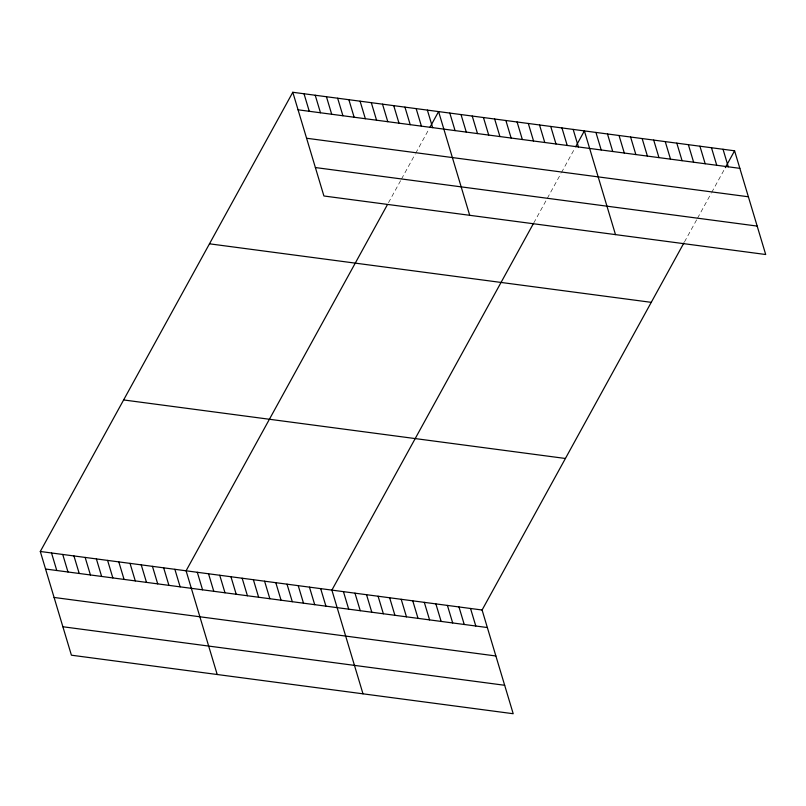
<?xml version="1.0" encoding="UTF-8"?>
<svg xmlns="http://www.w3.org/2000/svg" width="806" height="806" viewBox="0 0 806 806"><rect width="100%" height="100%" fill="white"/><g stroke="black" fill="none" stroke-linecap="round" stroke-linejoin="round"><path stroke-width="0.6" stroke-dasharray="4.03 3.02" d="M388.482 202.709L401.005 179.929M401.549 178.942L415.171 154.178M415.715 153.19L428.782 129.413M533.733 223.01L546.8 199.243M547.345 198.256L560.956 173.492M561.5 172.504L574.577 148.727M684.475 241.921L697.009 219.141M697.553 218.154L711.164 193.39M711.708 192.402L724.785 168.635"/><path stroke-width="1.21" d="M683.931 242.918L482.089 610.011L513.2 713.723L71.412 655.197L40.3 551.485L292.8 92.277L734.588 150.803L765.7 254.515L323.911 195.989L292.8 92.277M387.394 204.694L186.085 570.799L217.207 674.511M429.87 127.439L438.585 111.591L469.707 215.303M533.179 224.008L331.881 590.113L362.992 693.825M575.665 146.752L584.38 130.904L615.492 234.617M725.329 167.638L734.588 150.803M298.059 109.807L739.848 168.343M306.592 138.249L748.381 196.775M315.378 167.547L757.166 226.083M209.469 243.815L651.258 302.341M123.62 399.947L565.409 458.473M40.3 551.485L482.089 610.011M45.559 569.016L487.348 627.542M54.093 597.458L495.881 655.983M62.888 626.756L504.667 685.281M723.032 149.271L728.292 166.812M711.476 147.74L716.736 165.28M699.92 146.208L705.179 163.749M688.364 144.677L693.623 162.218M676.808 143.146L682.077 160.686M665.252 141.614L670.521 159.155M653.706 140.083L658.965 157.623M642.15 138.561L647.409 156.092M630.594 137.03L635.853 154.561M619.038 135.499L624.297 153.029M607.482 133.967L612.741 151.498M595.926 132.436L601.195 149.966M573.167 129.413L578.426 146.954M561.943 127.932L567.212 145.463M550.73 126.441L555.989 143.982M539.516 124.96L544.775 142.501M528.303 123.479L533.562 141.01M517.089 121.988L522.348 139.529M505.876 120.507L511.135 138.038M494.662 119.016L499.922 136.557M483.449 117.535L488.708 135.065M472.235 116.044L477.495 133.584M461.012 114.563L466.281 132.093M449.798 113.072L455.068 130.612M427.371 110.1L432.631 127.64M416.158 108.619L421.417 126.149M404.944 107.127L410.204 124.668M393.731 105.646L398.99 123.187M382.518 104.165L387.777 121.696M371.304 102.674L376.563 120.215M360.08 101.193L365.35 118.724M348.867 99.702L354.136 117.243M337.654 98.221L342.913 115.752M326.44 96.73L331.699 114.271M470.533 608.48L475.792 626.01M315.227 95.249L320.486 112.78M458.977 606.948L464.236 624.479M304.013 93.758L309.272 111.299M447.421 605.417L452.68 622.947M435.865 603.885L441.134 621.426M424.309 602.354L429.578 619.895M412.763 600.823L418.022 618.363M401.207 599.291L406.466 616.832M389.651 597.76L394.91 615.3M378.095 596.228L383.354 613.769M366.539 594.697L371.798 612.238M354.983 593.166L360.252 610.706M343.437 591.644L348.696 609.175M320.667 588.622L325.926 606.162M309.454 587.141L314.713 604.671M298.23 585.65L303.499 603.19M287.017 584.169L292.286 601.699M275.803 582.678L281.062 600.218M264.59 581.197L269.849 598.727M253.376 579.705L258.635 597.246M242.163 578.224L247.422 595.755M230.949 576.733L236.208 594.274M219.736 575.252L224.995 592.783M208.522 573.761L213.781 591.302M197.309 572.28L202.568 589.821M174.872 569.308L180.131 586.849M163.658 567.827L168.917 585.358M152.445 566.336L157.704 583.876M141.231 564.855L146.491 582.385M130.018 563.364L135.277 580.904M118.804 561.883L124.064 579.413M107.591 560.392L112.85 577.932M96.377 558.911L101.637 576.441M85.154 557.42L90.423 574.96M73.94 555.938L79.21 573.469M62.727 554.447L67.986 571.988M51.513 552.966L56.773 570.507"/></g></svg>
